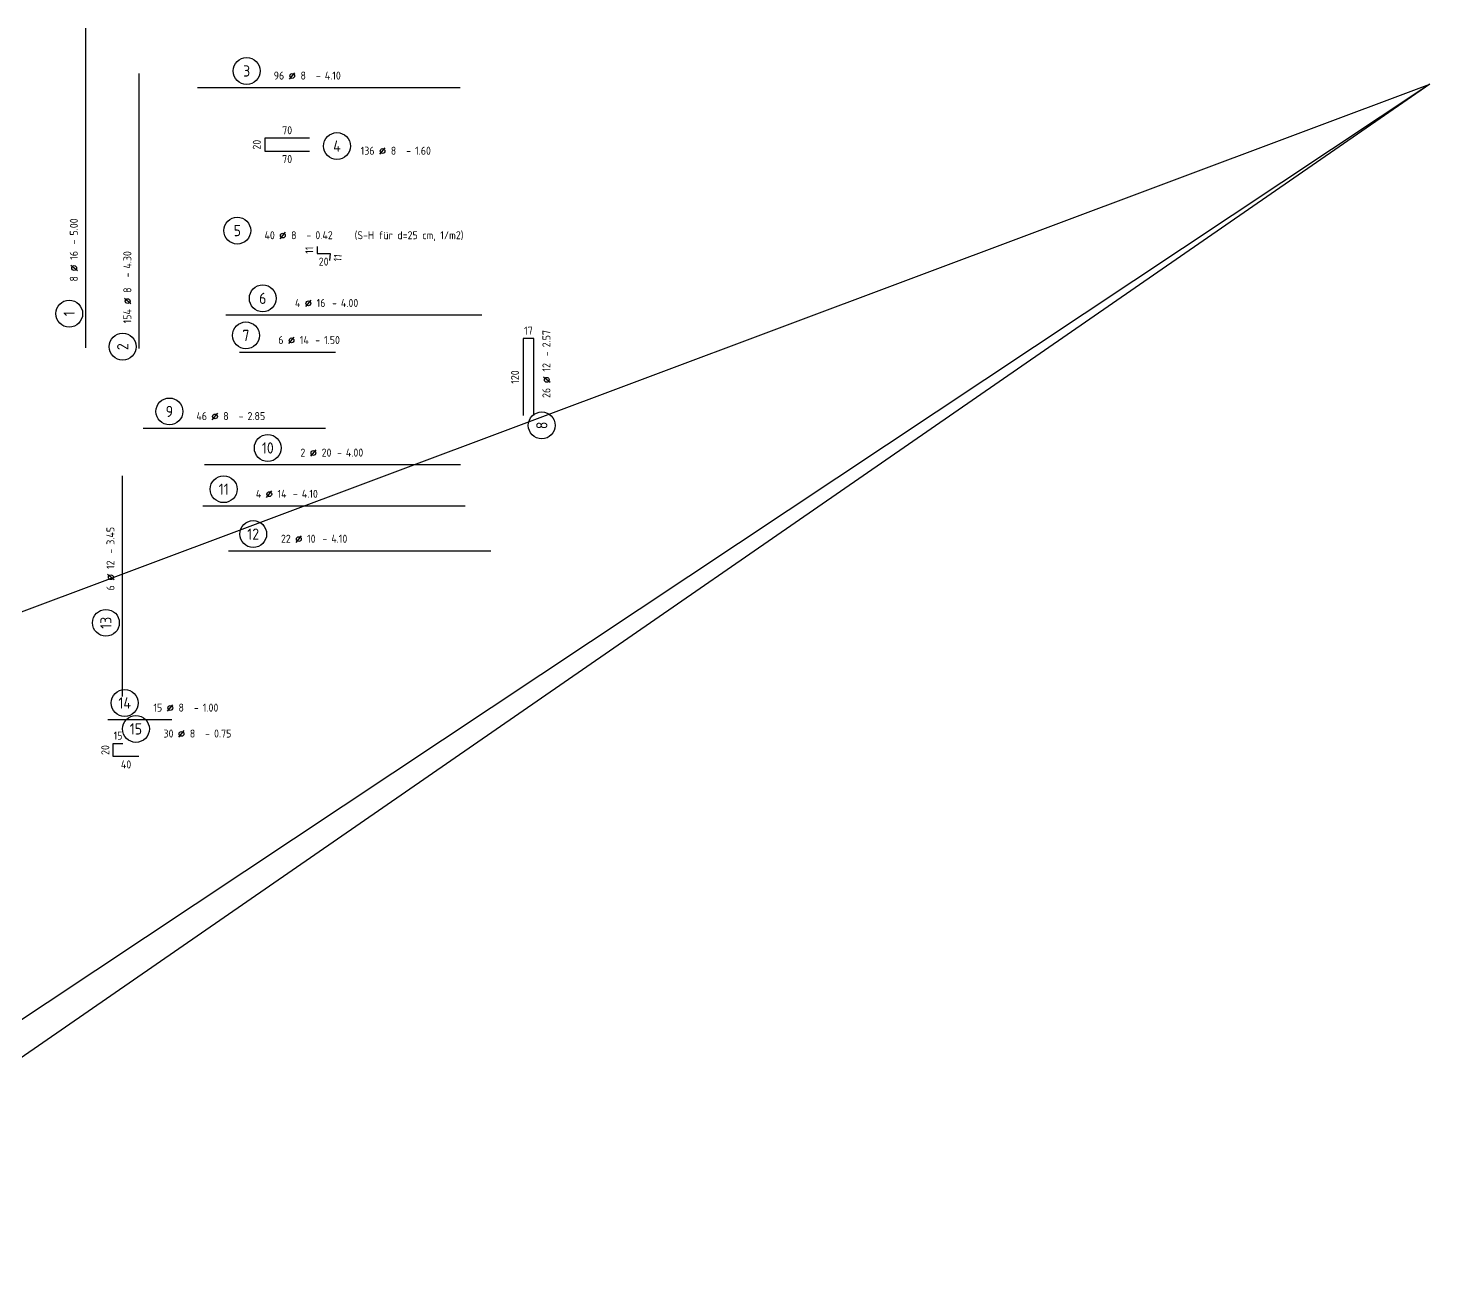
# Model space of a CAD drawing. Extents: x -6.8 to 75.7, y 0 to 29.7.
# Drawn here: x 53.75 to 75.65, y 9.68 to 29.02 of the extents above; entities that cross this region are included whole.
import ezdxf
from ezdxf.enums import TextEntityAlignment as Align

# ---------------------------------------------------------------- set-up
doc = ezdxf.new("R2010")
doc.units = 0
doc.header["$LTSCALE"] = 0.5
doc.linetypes.add('AUSGEZOGEN', pattern=[1000.01, 1000, 0.01])
doc.layers.add('NOPLOT', color=7, linetype='Continuous', plot=False)
doc.layers.add('RND', color=7, linetype='Continuous')
doc.styles.add('txt', font='isocp.shx')

# ---------------------------------------------------------------- blocks, each defined once
blk = doc.blocks.new('RND_AUSZ')
at = {"layer": 'RND', "color": 7, "linetype": 'Continuous'}
blk.add_line((1.341, 0.262), (1.509, 0.466), dxfattribs=at)
at = {"layer": 'RND', "color": 1, "linetype": 'Continuous'}
blk.add_circle((0, 0.52), 0.42, dxfattribs=at)
at = {"layer": 'RND', "color": 7, "linetype": 'Continuous'}
blk.add_circle((1.425, 0.364), 0.075, dxfattribs=at)
at = {"layer": 'RND', "color": 7, "linetype": 'Continuous', "style": 'txt'}
blk.add_text('-', height=0.25, dxfattribs=at).set_placement((2.163, 0.25))
for tag, p in [('WIEOFT', (-0.536, 0.25)), ('STK', (1.174, 0.25))]:
    blk.add_attdef(tag, text='', height=0.25, dxfattribs=at).set_placement(p, align=Align.RIGHT)
at = {"layer": 'RND', "color": 1, "linetype": 'Continuous', "style": 'txt'}
blk.add_attdef('POS', text='', height=0.35, dxfattribs=at).set_placement((0, 0.52), align=Align.MIDDLE)
at = {"layer": 'RND', "color": 7, "linetype": 'Continuous', "style": 'txt'}
for tag, p in [('DS', (1.683, 0.25)), ('LANG', (2.441, 0.25)), ('TEXT', (3.669, 0.25))]:
    blk.add_attdef(tag, p, '', height=0.25, dxfattribs=at)

msp = doc.modelspace()

# ---------------------------------------------------------------- linework, layer by layer
at = {"layer": 'NOPLOT', "color": 191, "linetype": 'AUSGEZOGEN'}
for p, q in [((42.717, 15.795), (75.652, 28.141)), ((75.652, 28.141), (47.88, 9.682)), ((75.652, 28.141), (49.021, 9.726))]:
    msp.add_line(p, q, dxfattribs=at)
at = {"layer": 'RND', "color": 1, "linetype": 'AUSGEZOGEN'}
for points in [[(54.65, 24.016), (54.65, 29.016)], [(55.486, 24.007), (55.486, 28.307)], [(56.397, 28.085), (60.497, 28.085)], [(58.146, 27.293), (57.446, 27.293), (57.446, 27.093), (58.146, 27.093)], [(58.266, 25.6), (58.266, 25.49), (58.466, 25.49), (58.457, 25.38)], [(56.84, 24.531), (60.84, 24.531)], [(61.651, 22.961), (61.651, 24.161), (61.481, 24.161), (61.481, 22.961)], [(57.05, 23.952), (58.55, 23.952)], [(55.545, 22.763), (58.395, 22.763)], [(56.506, 22.192), (60.506, 22.192)], [(55.223, 18.567), (55.223, 22.017)], [(56.479, 21.548), (60.579, 21.548)], [(56.88, 20.846), (60.98, 20.846)], [(54.995, 18.206), (55.995, 18.206)], [(55.479, 17.631), (55.079, 17.631), (55.079, 17.831), (55.229, 17.831)]]:
    msp.add_lwpolyline(points, dxfattribs=at)

# ---------------------------------------------------------------- block references
at = {"layer": 'RND', "color": 7, "linetype": 'AUSGEZOGEN', "xscale": 0.5, "yscale": 0.5, "zscale": 0.5}
for p, values in [((57.163, 28.085), {'POS': '3', 'STK': '96', 'DS': '8', 'LANG': '4.10'}), ((58.574, 26.911), {'POS': '4', 'STK': '136', 'DS': '8', 'LANG': '1.60'}), ((57.016, 25.59), {'POS': '5', 'STK': '40', 'DS': '8', 'LANG': '0.42', 'TEXT': '(S-H für d=25 cm, 1/m2)'}), ((57.415, 24.531), {'POS': '6', 'STK': '4', 'DS': '16', 'LANG': '4.00'}), ((55.956, 22.763), {'POS': '9', 'STK': '46', 'DS': '8', 'LANG': '2.85'}), ((57.265, 20.846), {'POS': '12', 'STK': '22', 'DS': '10', 'LANG': '4.10'}), ((55.257, 18.206), {'POS': '14', 'STK': '15', 'DS': '8', 'LANG': '1.00'}), ((55.433, 17.801), {'POS': '15', 'STK': '30', 'DS': '8', 'LANG': '0.75'})]:
    msp.add_blockref('RND_AUSZ', p, dxfattribs=at).add_auto_attribs(values)
at = {"layer": 'RND', "color": 7, "linetype": 'AUSGEZOGEN', "xscale": 0.5, "yscale": 0.5, "zscale": 0.5, "rotation": 90}
for p, values in [((54.65, 24.552), {'POS': '1', 'STK': '8', 'DS': '16', 'LANG': '5.00'}), ((55.486, 24.035), {'POS': '2', 'STK': '154', 'DS': '8', 'LANG': '4.30'}), ((62.034, 22.805), {'POS': '8', 'STK': '26', 'DS': '12', 'LANG': '2.57'})]:
    msp.add_blockref('RND_AUSZ', p, dxfattribs=at).add_auto_attribs(values)
at = {"layer": 'RND', "color": 1, "linetype": 'AUSGEZOGEN', "xscale": 0.5, "yscale": 0.5, "zscale": 0.5}
for p, values in [((57.152, 23.952), {'POS': '7', 'STK': '6', 'DS': '14', 'LANG': '1.50'}), ((56.804, 21.548), {'POS': '11', 'STK': '4', 'DS': '14', 'LANG': '4.10'})]:
    msp.add_blockref('RND_AUSZ', p, dxfattribs=at).add_auto_attribs(values)
at = {"layer": 'RND', "color": 102, "linetype": 'AUSGEZOGEN', "xscale": 0.5, "yscale": 0.5, "zscale": 0.5}
msp.add_blockref('RND_AUSZ', (57.493, 22.192), dxfattribs=at).add_auto_attribs({'POS': '10', 'STK': '2', 'DS': '20', 'LANG': '4.00'})
at = {"layer": 'RND', "color": 1, "linetype": 'AUSGEZOGEN', "xscale": 0.5, "yscale": 0.5, "zscale": 0.5, "rotation": 90}
msp.add_blockref('RND_AUSZ', (55.223, 19.719), dxfattribs=at).add_auto_attribs({'POS': '13', 'STK': '6', 'DS': '12', 'LANG': '3.45'})

# ---------------------------------------------------------------- texts
at = {"layer": 'RND', "color": 7, "linetype": 'AUSGEZOGEN', "style": 'txt'}
for s, p in [('70', (57.796, 27.418)), ('70', (57.796, 26.968)), ('20', (58.366, 25.365)), ('17', (61.566, 24.286)), ('15', (55.154, 17.956)), ('40', (55.279, 17.506))]:
    msp.add_text(s, height=0.125, dxfattribs=at).set_placement(p, align=Align.MIDDLE)
for s, rotation, p in [('20', 90, (57.321, 27.193)), ('11', 90, (58.141, 25.545)), ('11', 85, (58.586, 25.424)), ('120', 90, (61.356, 23.561)), ('20', 90, (54.954, 17.731))]:
    msp.add_text(s, height=0.125, rotation=rotation, dxfattribs=at).set_placement(p, align=Align.MIDDLE)

doc.saveas('drawing.dxf')
